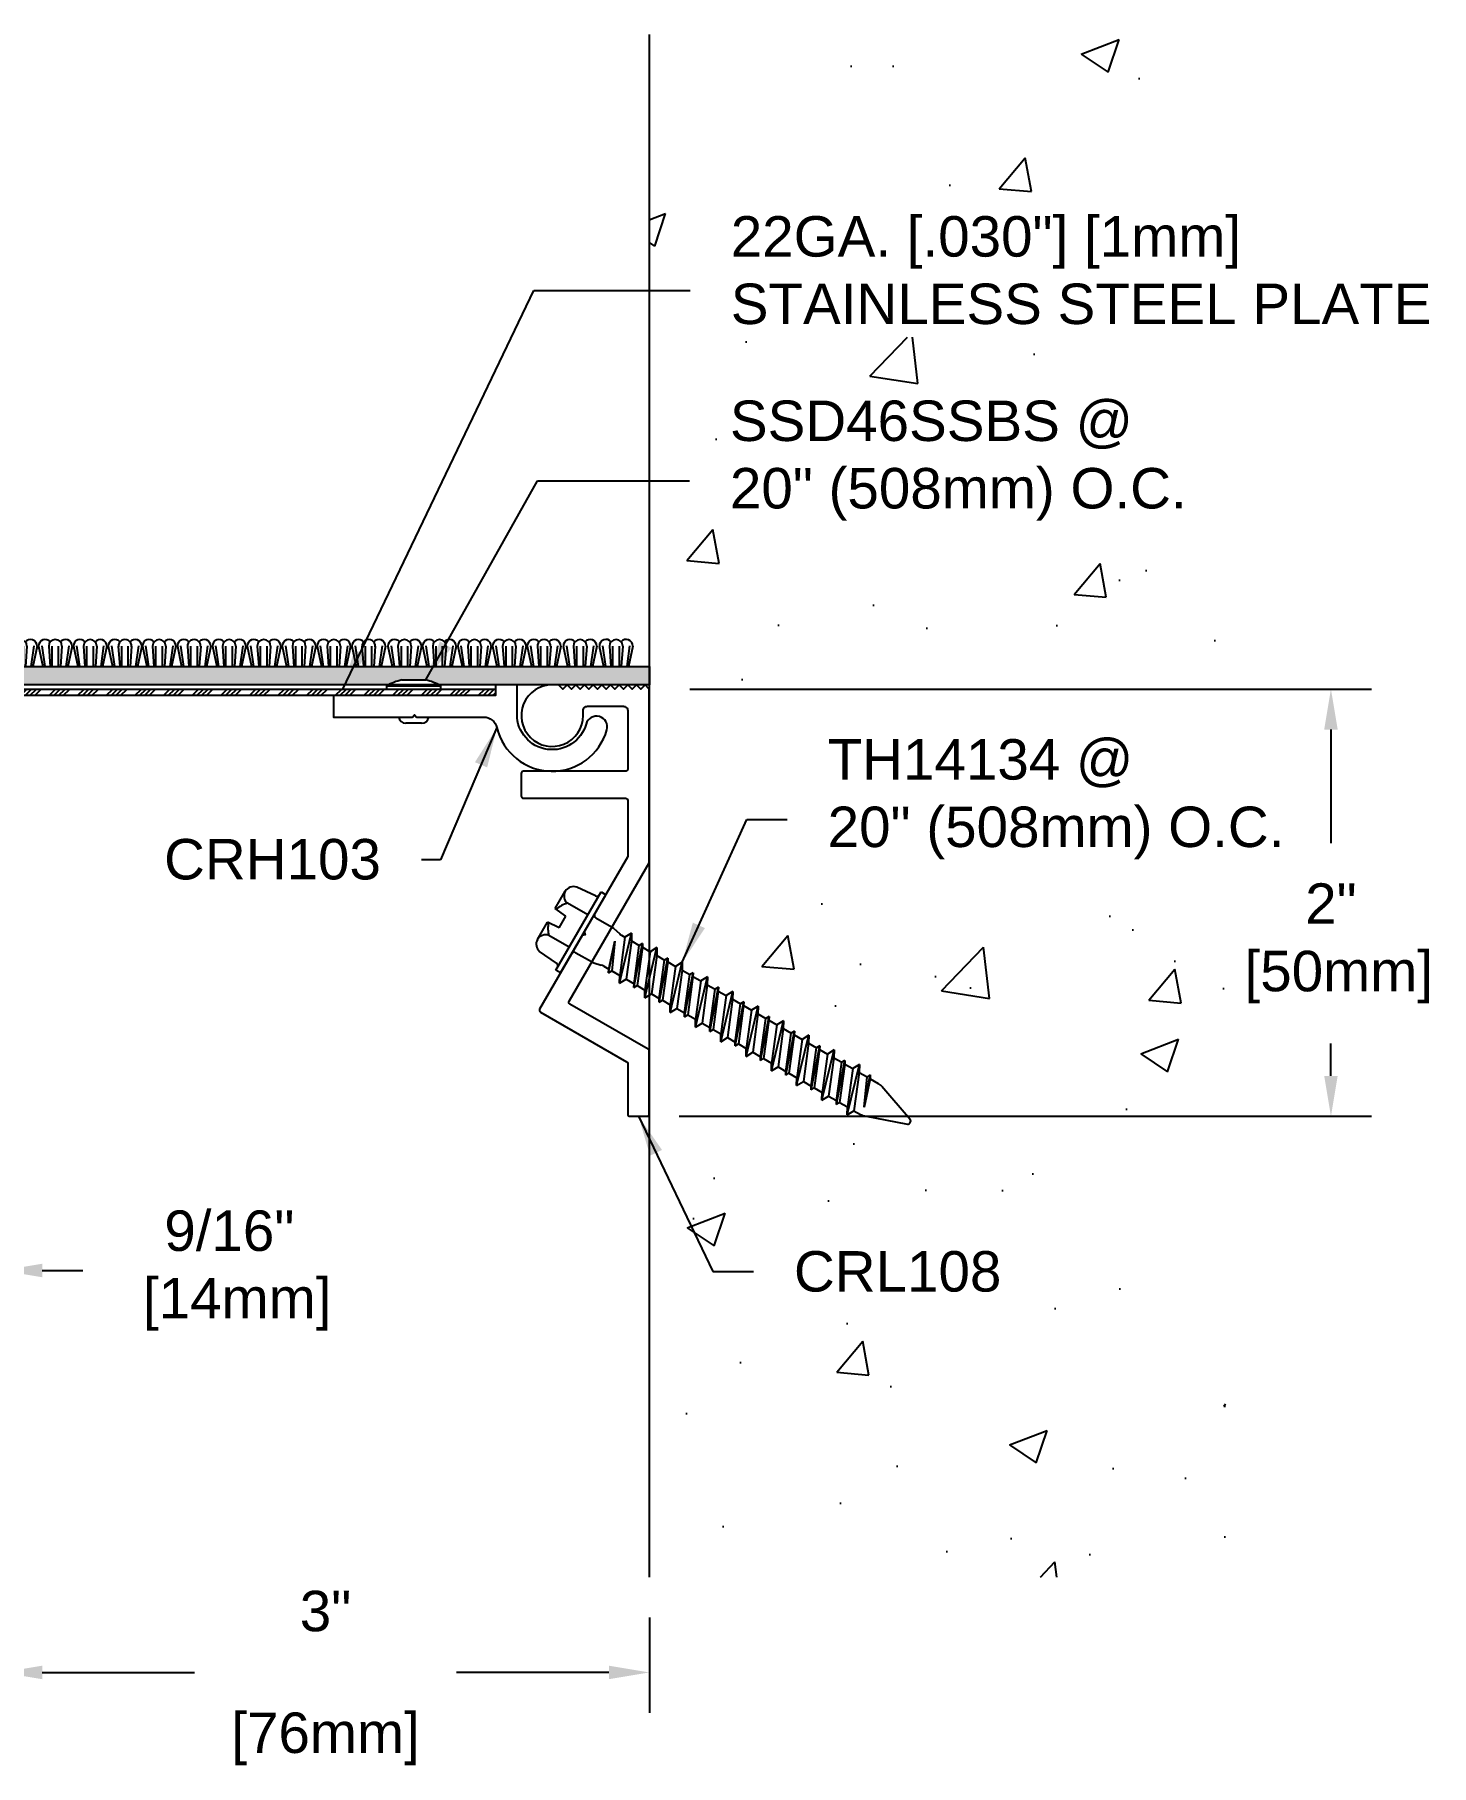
# Model space of a CAD drawing. Header units: inches. Extents: x -4 to 31.4, y -4.3 to 4.6.
# Drawn here: x 4.81 to 11.28, y -4.33 to 3.69 of the extents above; entities that cross this region are included whole.
import ezdxf

# ---------------------------------------------------------------- set-up
doc = ezdxf.new("R2010")
doc.units = ezdxf.units.IN
doc.header["$MEASUREMENT"] = 0
for name, color, linetype in [('Anchors', 4, 'Continuous'), ('Conditions', 1, 'Continuous'), ('Dimensions', 3, 'Continuous'), ('Fillers', 2, 'Continuous'), ('Metals', 7, 'Continuous'), ('Text', 2, 'Continuous')]:
    doc.layers.add(name, color=color, linetype=linetype)
doc.styles.add('Arial', font='arial.ttf')
doc.dimstyles.new('Arial', dxfattribs={"dimtxt": 0.1875, "dimasz": 0.1875, "dimexe": 0.1875, "dimexo": 0.1875, "dimgap": 0.1875, "dimtad": 0, "dimtih": 1, "dimtoh": 1, "dimdec": 4, "dimzin": 0, "dimdsep": 46, "dimlunit": 4, "dimtxsty": 'Arial', "dimcen": 0.09, "dimadec": 0, "dimazin": 0, "dimtfac": 1, "dimtdec": 4, "dimtofl": 0, "dimtmove": 0, "dimatfit": 3, "dimfxl": 0, "dimfrac": 2, "dimtolj": 1, "dimtzin": 0, "dimarcsym": 0})

# ---------------------------------------------------------------- blocks, each defined once
blk = doc.blocks.new('*D13')
at = {"layer": 'Defpoints', "color": 0}
for p in [(4.6527, -3.4567), (7.6527, -3.4567), (7.6527, -3.8981)]:
    blk.add_point(p, dxfattribs=at)
at = {"layer": 'Dimensions', "color": 0, "lineweight": -2}
for p, q in [((4.6527, -3.6442), (4.6527, -4.0856)), ((7.6527, -3.6442), (7.6527, -4.0856)), ((4.8402, -3.8981), (5.5459, -3.8981)), ((7.4652, -3.8981), (6.7594, -3.8981))]:
    blk.add_line(p, q, dxfattribs=at)
at = {"layer": 'Dimensions', "color": 0}
for points in [[(4.8402, -3.8669), (4.8402, -3.9294), (4.6527, -3.8981)], [(7.4652, -3.8669), (7.4652, -3.9294), (7.6527, -3.8981)]]:
    blk.add_solid(points, dxfattribs=at)
at = {"layer": 'Dimensions', "color": 0, "char_height": 0.1875, "attachment_point": 5, "style": 'Arial'}
for s, insert in [('\\A1;3"', (6.1527, -3.6148)), ('\\A1;[76mm]', (6.1527, -4.2058))]:
    blk.add_mtext(s, dxfattribs=dict(at, insert=insert))
blk = doc.blocks.new('CRH103')
blk.add_lwpolyline([(0.9026, 0.0027, 1), (0.8063, 0.0297, -0.871862), (0.4864, 0.0738), (0.4864, 0.2118), (0.3864, 0.2118), (0.3864, 0.1618), (-0.3636, 0.1618), (-0.3636, 0.0618), (0.0015, 0.0618), (0.0114, 0.0716), (0.0212, 0.0618), (0.3321, 0.0618, -0.347744), (0.3934, 0.0133, 0.774527)], format="xyb", close=True)
blk = doc.blocks.new('CRL108')
blk.add_lwpolyline([(0.3356, 0.8921), (0.1354, 0.5454), (0.1391, 0.5318), (0.1254, 0.5281), (-0.0711, 0.1878, 0.414214), (-0.0674, 0.1741), (0.3319, -0.0564, -0.267949), (0.3369, -0.0651), (0.3369, -0.2993, 0.414214), (0.3469, -0.3093), (0.4269, -0.3093, 0.414214), (0.4369, -0.2993), (0.4369, -0.0074, 0.267949), (0.4319, 0.0013), (0.0692, 0.2107, -0.414214), (0.0655, 0.2244), (0.4356, 0.8653, 0.131652), (0.4369, 0.8703), (0.4369, 1.6707), (0.4169, 1.6907), (0.3969, 1.6707), (0.3769, 1.6907), (0.3569, 1.6707), (0.3369, 1.6907), (0.3169, 1.6707), (0.2969, 1.6907), (0.2769, 1.6707), (0.2569, 1.6907), (0.2369, 1.6707), (0.2169, 1.6907), (0.1969, 1.6707), (0.1769, 1.6907), (0.1569, 1.6707), (0.1369, 1.6907), (0.1169, 1.6707), (0.0969, 1.6907), (0.0769, 1.6707), (0.0569, 1.6907), (0.0369, 1.6707), (0.0169, 1.6907), (-0.0131, 1.6907, 2.414214), (0.1299, 1.5477), (0.1299, 1.5707, -0.414214), (0.1499, 1.5907), (0.3169, 1.5907, -0.414214), (0.3369, 1.5707), (0.3369, 1.2997, -0.414214), (0.3269, 1.2897), (-0.1461, 1.2897, 0.414214), (-0.1561, 1.2797), (-0.1561, 1.1747, 0.414214), (-0.1461, 1.1647), (0.3269, 1.1647, -0.414214), (0.3369, 1.1547), (0.3369, 0.8971, -0.131652)], format="xyb", close=True)
blk = doc.blocks.new('*D19')
at = {"layer": 'Defpoints', "color": 0}
for p in [(4.0902, -1.259), (4.6527, -1.321), (4.6527, -2.0355)]:
    blk.add_point(p, dxfattribs=at)
at = {"layer": 'Dimensions', "color": 0, "lineweight": -2}
for p, q in [((4.0902, -1.4465), (4.0902, -2.223)), ((4.6527, -1.5085), (4.6527, -2.223)), ((3.9027, -2.0355), (3.7152, -2.0355)), ((4.8402, -2.0355), (5.0277, -2.0355))]:
    blk.add_line(p, q, dxfattribs=at)
at = {"layer": 'Dimensions', "color": 0}
for points in [[(3.9027, -2.0042), (3.9027, -2.0667), (4.0902, -2.0355)], [(4.8402, -2.0042), (4.8402, -2.0667), (4.6527, -2.0355)]]:
    blk.add_solid(points, dxfattribs=at)
at = {"layer": 'Dimensions', "color": 0, "insert": (5.7072, -2.0355), "char_height": 0.1875, "attachment_point": 5, "style": 'Arial'}
blk.add_mtext('\\A1;9/16"\\P [14mm]', dxfattribs=at)
blk = doc.blocks.new('RIVET')
for p, q in [((5.4363, 0.6737), (5.6863, 0.6737)), ((5.4363, 0.659), (5.4363, 0.6737)), ((5.4363, 0.659), (5.6863, 0.659)), ((5.5052, 0.7012), (5.6174, 0.7012)), ((5.6863, 0.659), (5.6863, 0.6737)), ((5.5979, 0.5005), (5.5248, 0.5005))]:
    blk.add_line(p, q)
for centre, radius, start, end in [((5.5613, 0.4607), 0.247, 103.12213, 120.40025), ((5.5613, 0.4607), 0.247, 59.59975, 76.87787), ((5.5248, 0.5339), 0.0334, 188.35085, 270), ((5.5979, 0.5339), 0.0334, 270, 351.64915)]:
    blk.add_arc(centre, radius, start, end)
blk = doc.blocks.new('CARPET')
blk.add_hatch(color=256).paths.add_polyline_path([(4.6242, 0.679), (5.2998, 0.679), (6.4459, 0.679, -0.064417), (6.5052, 0.7012), (6.6174, 0.7012, -0.064417), (6.6768, 0.679), (7.6527, 0.679), (7.6527, 0.764), (5.2998, 0.764), (4.6188, 0.764, 0.060793), (3.561, 0.4916), (1.7556, -0.2131), (1.7847, -0.293), (3.5919, 0.4124, -0.060476)])
blk.add_line((1.7847, -0.293), (1.7847, -0.293))
for points in [[(4.286, 0.8028), (4.2988, 0.7099)], [(4.3167, 0.8115), (4.3231, 0.715)], [(4.3319, 0.8125), (4.3317, 0.7168)], [(4.3421, 0.8145), (4.3778, 0.7257)], [(4.3566, 0.8192), (4.3864, 0.7272)], [(4.3883, 0.8225), (4.4109, 0.7315)], [(4.4197, 0.733), (4.4037, 0.8252)], [(4.4497, 0.7382), (4.4337, 0.8304)], [(4.4491, 0.8331), (4.4585, 0.7397)], [(4.4801, 0.8406), (4.483, 0.744)], [(4.4952, 0.8411), (4.4916, 0.7455)], [(4.5006, 0.8416), (4.5315, 0.7517)], [(4.5152, 0.8455), (4.5401, 0.753)], [(4.5471, 0.8473), (4.5648, 0.7566)], [(4.5737, 0.7579), (4.5626, 0.8492)], [(4.6038, 0.7621), (4.5928, 0.8528)], [(4.6083, 0.8547), (4.6129, 0.7633)], [(4.6396, 0.8607), (4.6377, 0.764)], [(4.6548, 0.8604), (4.6462, 0.764)], [(4.6608, 0.8576), (4.6808, 0.764)], [(4.6759, 0.8598), (4.6895, 0.764)], [(4.7077, 0.8576), (4.7144, 0.764)], [(4.7233, 0.764), (4.7233, 0.8576)], [(4.7537, 0.764), (4.7537, 0.8576)], [(4.7694, 0.8576), (4.7627, 0.764)], [(4.8012, 0.8598), (4.7875, 0.764)], [(4.8162, 0.8576), (4.7963, 0.764)], [(4.8233, 0.8576), (4.8433, 0.764)], [(4.8383, 0.8598), (4.852, 0.764)], [(4.8702, 0.8576), (4.8768, 0.764)], [(4.8858, 0.764), (4.8858, 0.8576)], [(4.9162, 0.764), (4.9162, 0.8576)], [(4.9318, 0.8576), (4.9252, 0.764)], [(4.9637, 0.8598), (4.95, 0.764)], [(4.9787, 0.8576), (4.9587, 0.764)], [(4.9846, 0.8576), (5.0045, 0.764)], [(4.9996, 0.8598), (5.0133, 0.764)], [(5.0314, 0.8576), (5.0381, 0.764)], [(5.0471, 0.764), (5.0471, 0.8576)], [(5.0775, 0.764), (5.0775, 0.8576)], [(5.0931, 0.8576), (5.0864, 0.764)], [(5.1249, 0.8598), (5.1113, 0.764)], [(5.14, 0.8576), (5.12, 0.764)], [(5.1458, 0.8576), (5.1658, 0.764)], [(5.1609, 0.8598), (5.1745, 0.764)], [(5.1927, 0.8576), (5.1994, 0.764)], [(5.2083, 0.764), (5.2083, 0.8576)], [(5.2387, 0.764), (5.2387, 0.8576)], [(5.2543, 0.8576), (5.2477, 0.764)], [(5.2862, 0.8598), (5.2725, 0.764)], [(5.3012, 0.8576), (5.2813, 0.764)], [(5.3044, 0.8576), (5.3243, 0.764)], [(5.3194, 0.8598), (5.3331, 0.764)], [(5.3512, 0.8576), (5.3579, 0.764)], [(5.3669, 0.764), (5.3669, 0.8576)], [(5.3973, 0.764), (5.3973, 0.8576)], [(5.4129, 0.8576), (5.4062, 0.764)], [(5.4447, 0.8598), (5.4311, 0.764)], [(5.4598, 0.8576), (5.4398, 0.764)], [(5.4662, 0.8576), (5.4861, 0.764)], [(5.4812, 0.8598), (5.4949, 0.764)], [(5.513, 0.8576), (5.5197, 0.764)], [(5.5287, 0.764), (5.5287, 0.8576)], [(5.5591, 0.764), (5.5591, 0.8576)], [(5.5747, 0.8576), (5.568, 0.764)], [(5.6065, 0.8598), (5.5929, 0.764)], [(5.6216, 0.8576), (5.6016, 0.764)], [(5.6286, 0.8576), (5.6485, 0.764)], [(5.6436, 0.8598), (5.6573, 0.764)], [(5.6755, 0.8576), (5.6821, 0.764)], [(5.6911, 0.764), (5.6911, 0.8576)], [(5.7215, 0.764), (5.7215, 0.8576)], [(5.7371, 0.8576), (5.7304, 0.764)], [(5.7689, 0.8598), (5.7553, 0.764)], [(5.784, 0.8576), (5.764, 0.764)], [(5.7896, 0.8576), (5.8096, 0.764)], [(5.8047, 0.8598), (5.8183, 0.764)], [(5.8365, 0.8576), (5.8432, 0.764)], [(5.8521, 0.764), (5.8521, 0.8576)], [(5.8825, 0.764), (5.8825, 0.8576)], [(5.8982, 0.8576), (5.8915, 0.764)], [(5.93, 0.8598), (5.9163, 0.764)], [(5.945, 0.8576), (5.9251, 0.764)], [(5.9521, 0.8576), (5.9721, 0.764)], [(5.9671, 0.8598), (5.9808, 0.764)], [(5.999, 0.8576), (6.0056, 0.764)], [(6.0146, 0.764), (6.0146, 0.8576)], [(6.045, 0.764), (6.045, 0.8576)], [(6.0606, 0.8576), (6.0539, 0.764)], [(6.0924, 0.8598), (6.0788, 0.764)], [(6.1075, 0.8576), (6.0875, 0.764)], [(6.1133, 0.8576), (6.1333, 0.764)], [(6.1284, 0.8598), (6.142, 0.764)], [(6.1602, 0.8576), (6.1669, 0.764)], [(6.1758, 0.764), (6.1758, 0.8576)], [(6.2062, 0.764), (6.2062, 0.8576)], [(6.2219, 0.8576), (6.2152, 0.764)], [(6.2537, 0.8598), (6.24, 0.764)], [(6.2687, 0.8576), (6.2488, 0.764)], [(6.2746, 0.8576), (6.2946, 0.764)], [(6.2897, 0.8598), (6.3033, 0.764)], [(6.3215, 0.8576), (6.3282, 0.764)], [(6.3371, 0.764), (6.3371, 0.8576)], [(6.3675, 0.764), (6.3675, 0.8576)], [(6.3831, 0.8576), (6.3765, 0.764)], [(6.415, 0.8598), (6.4013, 0.764)], [(6.43, 0.8576), (6.41, 0.764)], [(6.4414, 0.8576), (6.4614, 0.764)], [(6.4564, 0.8598), (6.4701, 0.764)], [(6.4883, 0.8576), (6.4949, 0.764)], [(6.5039, 0.764), (6.5039, 0.8576)], [(6.5343, 0.764), (6.5343, 0.8576)], [(6.5499, 0.8576), (6.5433, 0.764)], [(6.5818, 0.8598), (6.5681, 0.764)], [(6.5968, 0.8576), (6.5768, 0.764)], [(6.6024, 0.8576), (6.6224, 0.764)], [(6.6175, 0.8598), (6.6311, 0.764)], [(6.6493, 0.8576), (6.656, 0.764)], [(6.6649, 0.764), (6.6649, 0.8576)], [(6.6953, 0.764), (6.6953, 0.8576)], [(6.711, 0.8576), (6.7043, 0.764)], [(6.7428, 0.8598), (6.7292, 0.764)], [(6.7578, 0.8576), (6.7379, 0.764)], [(6.7649, 0.8576), (6.7849, 0.764)], [(6.78, 0.8598), (6.7936, 0.764)], [(6.8118, 0.8576), (6.8185, 0.764)], [(6.8274, 0.764), (6.8274, 0.8576)], [(6.8578, 0.764), (6.8578, 0.8576)], [(6.8734, 0.8576), (6.8668, 0.764)], [(6.9053, 0.8598), (6.8916, 0.764)], [(6.9203, 0.8576), (6.9003, 0.764)], [(6.9262, 0.8576), (6.9461, 0.764)], [(6.9412, 0.8598), (6.9549, 0.764)], [(6.973, 0.8576), (6.9797, 0.764)], [(6.9887, 0.764), (6.9887, 0.8576)], [(7.0191, 0.764), (7.0191, 0.8576)], [(7.0347, 0.8576), (7.028, 0.764)], [(7.0665, 0.8598), (7.0529, 0.764)], [(7.0816, 0.8576), (7.0616, 0.764)], [(7.0874, 0.8576), (7.1074, 0.764)], [(7.1025, 0.8598), (7.1161, 0.764)], [(7.1343, 0.8576), (7.141, 0.764)], [(7.1499, 0.764), (7.1499, 0.8576)], [(7.1803, 0.764), (7.1803, 0.8576)], [(7.196, 0.8576), (7.1893, 0.764)], [(7.2278, 0.8598), (7.2141, 0.764)], [(7.2428, 0.8576), (7.2229, 0.764)], [(7.2542, 0.8576), (7.2742, 0.764)], [(7.2693, 0.8598), (7.2829, 0.764)], [(7.3011, 0.8576), (7.3078, 0.764)], [(7.3167, 0.764), (7.3167, 0.8576)], [(7.3471, 0.764), (7.3471, 0.8576)], [(7.3627, 0.8576), (7.3561, 0.764)], [(7.3946, 0.8598), (7.3809, 0.764)], [(7.4096, 0.8576), (7.3897, 0.764)], [(7.421, 0.8577), (7.441, 0.7641)], [(7.4361, 0.8598), (7.4497, 0.7641)], [(7.4679, 0.8577), (7.4746, 0.7641)], [(7.4835, 0.7641), (7.4835, 0.8577)], [(7.5139, 0.7641), (7.5139, 0.8577)], [(7.5295, 0.8577), (7.5229, 0.7641)], [(7.5614, 0.8598), (7.5477, 0.7641)], [(7.5764, 0.8577), (7.5564, 0.7641)], [(3.9642, 0.7227), (3.9831, 0.6334)], [(3.9937, 0.7357), (4.0071, 0.6401)], [(4.0088, 0.7378), (4.0155, 0.6424)], [(4.0189, 0.7405), (4.0608, 0.6546)], [(4.0329, 0.7463), (4.0693, 0.6567)], [(4.0644, 0.7519), (4.0934, 0.6627)], [(4.1021, 0.6648), (4.0795, 0.7556)], [(4.1316, 0.6722), (4.109, 0.763)], [(4.1242, 0.7668), (4.1403, 0.6744)], [(4.1545, 0.7765), (4.1644, 0.6804)], [(4.1697, 0.7781), (4.1729, 0.6825)], [(4.1798, 0.7804), (4.2187, 0.693)], [(4.1941, 0.7856), (4.2272, 0.6948)], [(4.2257, 0.7901), (4.2516, 0.6999)], [(4.2603, 0.7018), (4.241, 0.7933)], [(4.2901, 0.7081), (4.2707, 0.7996)], [(3.7017, 0.6419), (3.7495, 0.5607)], [(3.7161, 0.6472), (3.7578, 0.5635)], [(3.7466, 0.6554), (3.7814, 0.5714)], [(3.7899, 0.5742), (3.7606, 0.6624)], [(3.8188, 0.5837), (3.7895, 0.672)], [(3.8048, 0.6748), (3.8273, 0.5865)], [(3.8338, 0.689), (3.851, 0.5938)], [(3.8488, 0.6917), (3.8593, 0.5966)], [(3.8594, 0.6949), (3.9045, 0.6105)], [(3.8733, 0.7011), (3.9129, 0.6129)], [(3.9052, 0.7058), (3.9367, 0.62)], [(3.9453, 0.6226), (3.9195, 0.7122)], [(3.9745, 0.631), (3.9487, 0.7206)], [(3.4944, 0.5637), (3.5216, 0.4762)], [(3.5232, 0.577), (3.5447, 0.4852)], [(3.5375, 0.5822), (3.5529, 0.4884)], [(3.5463, 0.5854), (3.5967, 0.5054)], [(3.5606, 0.5906), (3.6049, 0.5084)], [(3.5905, 0.6005), (3.6281, 0.5173)], [(3.6365, 0.5204), (3.6048, 0.6066)], [(3.665, 0.5309), (3.6333, 0.617)], [(3.6481, 0.6217), (3.6735, 0.5339)], [(3.6774, 0.6331), (3.6969, 0.5422)], [(3.6917, 0.6383), (3.7051, 0.5452)], [(3.2859, 0.4823), (3.3252, 0.3996)], [(3.3336, 0.4028), (3.2996, 0.49)], [(3.3619, 0.4139), (3.3279, 0.501)], [(3.3431, 0.5046), (3.3702, 0.4171)], [(3.3713, 0.5203), (3.3934, 0.4262)], [(3.3861, 0.5238), (3.4015, 0.4293)], [(3.3927, 0.5263), (3.4453, 0.4464)], [(3.4059, 0.5338), (3.4534, 0.4496)], [(3.4373, 0.5414), (3.4766, 0.4586)], [(3.4849, 0.4619), (3.4509, 0.5491)], [(3.5132, 0.4729), (3.4792, 0.5601)], [(3.0686, 0.4021), (3.0907, 0.308)], [(3.0834, 0.4056), (3.0988, 0.3112)], [(3.09, 0.4082), (3.1426, 0.3283)], [(3.1032, 0.4157), (3.1507, 0.3314)], [(3.1346, 0.4232), (3.1739, 0.3405)], [(3.1822, 0.3437), (3.1482, 0.4309)], [(3.2106, 0.3548), (3.1765, 0.442)], [(3.1917, 0.4456), (3.2189, 0.3581)], [(3.22, 0.4612), (3.242, 0.3671)], [(3.2347, 0.4647), (3.2502, 0.3703)], [(3.2413, 0.4673), (3.294, 0.3873)], [(3.2546, 0.4747), (3.3021, 0.3905)], [(2.9079, 0.2366), (2.8738, 0.3238)], [(2.8891, 0.3274), (2.9162, 0.2399)], [(2.9173, 0.3431), (2.9394, 0.2489)], [(2.9321, 0.3465), (2.9475, 0.2521)], [(2.9386, 0.3491), (2.9913, 0.2692)], [(2.9519, 0.3566), (2.9994, 0.2724)], [(2.9833, 0.3642), (3.0226, 0.2814)], [(3.0309, 0.2847), (2.9969, 0.3718)], [(3.0592, 0.2957), (3.0252, 0.3829)], [(3.0404, 0.3865), (3.0676, 0.299)], [(2.6806, 0.246), (2.7199, 0.1633)], [(2.7282, 0.1665), (2.6942, 0.2537)], [(2.7565, 0.1776), (2.7225, 0.2647)], [(2.7377, 0.2683), (2.7649, 0.1808)], [(2.7659, 0.284), (2.788, 0.1899)], [(2.7807, 0.2875), (2.7962, 0.193)], [(2.7873, 0.29), (2.8399, 0.2101)], [(2.8005, 0.2975), (2.8481, 0.2133)], [(2.8319, 0.3051), (2.8712, 0.2223)], [(2.8796, 0.2256), (2.8455, 0.3128)], [(2.4632, 0.1658), (2.4853, 0.0717)], [(2.478, 0.1693), (2.4935, 0.0749)], [(2.4846, 0.1719), (2.5372, 0.092)], [(2.4979, 0.1794), (2.5454, 0.0951)], [(2.5292, 0.1869), (2.5685, 0.1042)], [(2.5769, 0.1074), (2.5428, 0.1946)], [(2.6052, 0.1185), (2.5712, 0.2057)], [(2.5864, 0.2093), (2.6135, 0.1217)], [(2.6146, 0.2249), (2.6367, 0.1308)], [(2.6294, 0.2284), (2.6448, 0.134)], [(2.636, 0.231), (2.6886, 0.151)], [(2.6492, 0.2384), (2.6967, 0.1542)], [(2.3025, 0.0003), (2.2685, 0.0875)], [(2.2837, 0.0911), (2.3109, 0.0036)], [(2.3119, 0.1068), (2.334, 0.0126)], [(2.3267, 0.1102), (2.3421, 0.0158)], [(2.3333, 0.1128), (2.3859, 0.0329)], [(2.3465, 0.1203), (2.394, 0.0361)], [(2.3779, 0.1279), (2.4172, 0.0451)], [(2.4255, 0.0484), (2.3915, 0.1355)], [(2.4539, 0.0594), (2.4198, 0.1466)], [(2.435, 0.1502), (2.4622, 0.0627)], [(2.0438, 0.0021), (2.0914, -0.0821)], [(2.0752, 0.0097), (2.1145, -0.073)], [(2.1229, -0.0698), (2.0888, 0.0174)], [(2.1512, -0.0587), (2.1171, 0.0284)], [(2.1323, 0.032), (2.1595, -0.0555)], [(2.1606, 0.0477), (2.1827, -0.0464)], [(2.1754, 0.0512), (2.1908, -0.0433)], [(2.1819, 0.0537), (2.2346, -0.0262)], [(2.1952, 0.0612), (2.2427, -0.023)], [(2.2266, 0.0688), (2.2659, -0.014)], [(2.2742, -0.0107), (2.2402, 0.0765)], [(1.8579, -0.0705), (1.88, -0.1646)], [(1.8727, -0.067), (1.8881, -0.1614)], [(1.8793, -0.0644), (1.9319, -0.1443)], [(1.8925, -0.0569), (1.94, -0.1412)], [(1.9239, -0.0494), (1.9632, -0.1321)], [(1.9715, -0.1289), (1.9375, -0.0417)], [(1.9998, -0.1178), (1.9658, -0.0306)], [(1.981, -0.0271), (2.0082, -0.1146)], [(2.0092, -0.0114), (2.0313, -0.1055)], [(2.024, -0.0079), (2.0395, -0.1023)], [(2.0306, -0.0053), (2.0832, -0.0853)], [(1.7279, -0.1235), (1.7805, -0.2034)], [(1.7412, -0.116), (1.7887, -0.2002)], [(1.7725, -0.1084), (1.8118, -0.1912)], [(1.8202, -0.1879), (1.7861, -0.1008)], [(1.8485, -0.1769), (1.8145, -0.0897)], [(1.8297, -0.0861), (1.8568, -0.1736)]]:
    blk.add_lwpolyline(points)
for centre, radius, start, end in [((4.6238, 0.8566), 0.0312, 6.94885, 145.73785), ((4.6921, 0.8576), 0.0312, 41.211, 180), ((4.7385, 0.8576), 0.0308, 0, 180), ((4.785, 0.8576), 0.0312, 0, 138.789), ((4.8546, 0.8576), 0.0312, 41.211, 180), ((4.901, 0.8576), 0.0308, 0, 180), ((4.9475, 0.8576), 0.0312, 0, 138.789), ((5.0158, 0.8576), 0.0312, 41.211, 180), ((5.0623, 0.8576), 0.0308, 0, 180), ((5.1087, 0.8576), 0.0312, 0, 138.789), ((5.1771, 0.8576), 0.0312, 41.211, 180), ((5.2235, 0.8576), 0.0307, 355.92228, 184.07772), ((5.27, 0.8576), 0.0312, 0, 138.789), ((5.3356, 0.8576), 0.0312, 41.211, 180), ((5.3821, 0.8576), 0.0308, 0, 180), ((5.4285, 0.8576), 0.0312, 0, 138.789), ((5.4974, 0.8576), 0.0312, 41.211, 180), ((5.5439, 0.8576), 0.0307, 355.92228, 184.07772), ((5.5903, 0.8576), 0.0312, 0, 138.789), ((5.6598, 0.8576), 0.0312, 41.211, 180), ((5.7063, 0.8576), 0.0308, 0, 180), ((5.7527, 0.8576), 0.0312, 0, 138.789), ((5.8209, 0.8576), 0.0312, 41.211, 180), ((5.8673, 0.8576), 0.0308, 0, 180), ((5.9138, 0.8576), 0.0312, 0, 138.789), ((5.9833, 0.8576), 0.0312, 41.211, 180), ((6.0298, 0.8576), 0.0308, 0, 180), ((6.0762, 0.8576), 0.0312, 0, 138.789), ((6.1446, 0.8576), 0.0312, 41.211, 180), ((6.191, 0.8576), 0.0308, 0, 180), ((6.2375, 0.8576), 0.0312, 0, 138.789), ((6.3059, 0.8576), 0.0312, 41.211, 180), ((6.3523, 0.8576), 0.0307, 355.92228, 184.07772), ((6.3988, 0.8576), 0.0312, 0, 138.789), ((6.4726, 0.8576), 0.0312, 41.211, 180), ((6.5191, 0.8576), 0.0308, 0, 180), ((6.5655, 0.8576), 0.0312, 0, 138.789), ((6.6337, 0.8576), 0.0312, 41.211, 180), ((6.6801, 0.8576), 0.0308, 0, 180), ((6.7266, 0.8576), 0.0312, 0, 138.789), ((6.7962, 0.8576), 0.0312, 41.211, 180), ((6.8426, 0.8576), 0.0308, 0, 180), ((6.8891, 0.8576), 0.0312, 0, 138.789), ((6.9574, 0.8576), 0.0312, 41.211, 180), ((7.0039, 0.8576), 0.0308, 0, 180), ((7.0503, 0.8576), 0.0312, 0, 138.789), ((7.1187, 0.8576), 0.0312, 41.211, 180), ((7.1651, 0.8576), 0.0307, 355.92228, 184.07772), ((7.2116, 0.8576), 0.0312, 0, 138.789), ((7.2855, 0.8576), 0.0312, 41.211, 180), ((7.3319, 0.8576), 0.0308, 0, 180), ((7.3784, 0.8576), 0.0312, 0, 138.789), ((7.4523, 0.8577), 0.0312, 41.211, 180), ((7.4987, 0.8577), 0.0308, 0, 180), ((7.5452, 0.8577), 0.0312, 0, 138.789), ((4.2104, 0.7869), 0.0312, 53.12875, 191.91775), ((4.2559, 0.7965), 0.0308, 11.91775, 191.91775), ((4.3013, 0.8061), 0.0312, 11.91775, 150.70675), ((4.3729, 0.8198), 0.0312, 51.06461, 189.85361), ((4.4187, 0.8278), 0.0307, 5.77589, 193.93133), ((4.4645, 0.8357), 0.0312, 9.85361, 148.64261), ((4.5316, 0.8454), 0.0312, 48.15985, 186.94885), ((4.5777, 0.851), 0.0308, 6.94885, 186.94885), ((3.9341, 0.7164), 0.0307, 11.97191, 97.60852), ((3.9787, 0.7292), 0.0312, 16.04963, 154.83863), ((4.0492, 0.7481), 0.0312, 55.19345, 193.98245), ((4.0943, 0.7593), 0.0308, 13.98245, 193.98245), ((4.1393, 0.7705), 0.0312, 13.98245, 152.77145), ((3.775, 0.6672), 0.0307, 197.50557, 202.45982), ((3.775, 0.6672), 0.0307, 14.30438, 22.49443), ((3.8191, 0.6818), 0.0312, 18.3821, 24.86385), ((3.8895, 0.7035), 0.0312, 188.29561, 196.04963), ((3.9341, 0.7164), 0.0307, 181.39116, 200.12734), ((3.4651, 0.5546), 0.0307, 17.2453, 22.10825), ((3.3137, 0.4955), 0.0307, 190.86355, 205.40073), ((3.3137, 0.4955), 0.0307, 17.2453, 29.13645), ((3.357, 0.5124), 0.0312, 21.32301, 27.00235), ((3.4218, 0.5377), 0.0312, 195.95647, 201.32301), ((3.4651, 0.5546), 0.0307, 197.89175, 205.40073), ((3.0543, 0.3943), 0.0312, 21.32301, 41.22174), ((3.1191, 0.4195), 0.0312, 181.90566, 201.32301), ((3.1624, 0.4364), 0.0307, 183.69294, 205.40073), ((3.1624, 0.4364), 0.0307, 17.2453, 36.30706), ((3.2056, 0.4533), 0.0312, 21.32301, 34.00132), ((3.2704, 0.4786), 0.0312, 189.01521, 201.32301), ((2.8597, 0.3183), 0.0307, 168.34641, 205.40073), ((2.8597, 0.3183), 0.0307, 17.2453, 51.65359), ((2.903, 0.3352), 0.0312, 21.32301, 48.81692), ((2.9678, 0.3605), 0.0312, 174.49329, 201.32301), ((3.011, 0.3774), 0.0307, 176.24769, 205.40073), ((3.011, 0.3774), 0.0307, 17.2453, 43.75231), ((2.6003, 0.217), 0.0312, 21.32301, 66.22654), ((2.6651, 0.2423), 0.0312, 157.88005, 201.32301), ((2.7083, 0.2592), 0.0307, 159.70066, 205.40073), ((2.7083, 0.2592), 0.0307, 17.2453, 60.29934), ((2.7516, 0.2761), 0.0312, 21.32301, 57.01662), ((2.8164, 0.3014), 0.0312, 166.58832, 201.32301), ((2.4057, 0.1411), 0.0307, 137.02878, 205.40073), ((2.4057, 0.1411), 0.0307, 17.2453, 82.97122), ((2.4489, 0.158), 0.0312, 142.63588, 160.11201), ((2.4489, 0.158), 0.0312, 21.32301, 77.36412), ((2.5137, 0.1832), 0.0312, 147.74724, 201.32301), ((2.5137, 0.1832), 0.0312, 62.53401, 72.25276), ((2.557, 0.2001), 0.0307, 149.75557, 205.40073), ((2.557, 0.2001), 0.0307, 17.2453, 70.24443), ((2.6003, 0.217), 0.0312, 153.77346, 160.11201), ((2.2111, 0.0651), 0.0312, 62.53401, 201.32301), ((2.2543, 0.082), 0.0307, 17.2453, 205.40073), ((2.2976, 0.0989), 0.0312, 125.81451, 160.11201), ((2.2976, 0.0989), 0.0312, 21.32301, 94.18549), ((2.3624, 0.1242), 0.0312, 134.39035, 201.32301), ((2.3624, 0.1242), 0.0312, 62.53401, 85.60965), ((1.9949, -0.0193), 0.0312, 21.32301, 160.11201), ((2.0597, 0.006), 0.0312, 62.53401, 201.32301), ((2.103, 0.0229), 0.0307, 17.2453, 205.40073), ((2.1463, 0.0398), 0.0312, 21.32301, 160.11201), ((1.8003, -0.0952), 0.0307, 17.2453, 205.40073), ((1.8436, -0.0784), 0.0312, 21.32301, 160.11201), ((1.9084, -0.0531), 0.0312, 62.53401, 201.32301), ((1.9516, -0.0362), 0.0307, 17.2453, 205.40073), ((1.757, -0.1121), 0.0312, 62.53401, 201.32301)]:
    blk.add_arc(centre, radius, start, end)
at = {"layer": 'Metals'}
for p, q in [((4.6188, 0.764), (5.2998, 0.764)), ((5.2998, 0.764), (7.6527, 0.764)), ((7.6527, 0.764), (7.6527, 0.679)), ((5.2998, 0.679), (4.6242, 0.679)), ((7.6527, 0.679), (5.2998, 0.679)), ((1.7556, -0.2131), (3.561, 0.4916)), ((3.5919, 0.4124), (1.7847, -0.293)), ((1.7847, -0.293), (1.7556, -0.2131))]:
    blk.add_line(p, q, dxfattribs=at)
for radius, start, end in [(4.5084, 97.4858, 111.40139), (4.4235, 97.55971, 111.40289)]:
    blk.add_arc((5.2061, -3.706), radius, start, end, dxfattribs=at)
blk = doc.blocks.new('*D21')
at = {"layer": 'Defpoints', "color": 0}
for p in [(7.6527, 0.659), (7.6027, -1.321), (10.8101, -1.321)]:
    blk.add_point(p, dxfattribs=at)
at = {"layer": 'Dimensions', "color": 0, "lineweight": -2}
for p, q in [((7.8402, 0.659), (10.9976, 0.659)), ((10.8101, 0.4715), (10.8101, -0.0554)), ((10.8101, -1.1335), (10.8101, -0.984)), ((7.7902, -1.321), (10.9976, -1.321))]:
    blk.add_line(p, q, dxfattribs=at)
at = {"layer": 'Dimensions', "color": 0}
for points in [[(10.7789, 0.4715), (10.8414, 0.4715), (10.8101, 0.659)], [(10.7789, -1.1335), (10.8414, -1.1335), (10.8101, -1.321)]]:
    blk.add_solid(points, dxfattribs=at)
at = {"layer": 'Dimensions', "color": 0, "insert": (10.8101, -0.5197), "char_height": 0.1875, "attachment_point": 5, "style": 'Arial'}
blk.add_mtext('\\A1;2"\\P [50mm]', dxfattribs=at)
blk = doc.blocks.new('TH14134')
for p, q in [((-0.129, 0.17), (-0.0362, 0.17)), ((-0.031, 0.11), (-0.0362, 0.17)), ((0.031, 0.11), (0.0362, 0.17)), ((0.0362, 0.17), (0.129, 0.17)), ((-0.1803, 0.0387), (-0.172, 0.1335)), ((-0.086, 0.025), (-0.086, 0.1335)), ((-0.031, 0.11), (0.031, 0.11)), ((0.086, 0.025), (0.086, 0.1335)), ((0.1803, 0.0387), (0.172, 0.1335)), ((-0.209, 0), (-0.209, 0.025)), ((-0.209, 0.025), (0.209, 0.025)), ((-0.209, 0), (0.209, 0)), ((0.209, 0.025), (0.209, 0)), ((-0.093, -0.0147), (-0.093, -0.0974)), ((0.093, -0.0147), (0.093, -0.0974)), ((-0.0983, -0.1927), (0.0428, -0.1441)), ((-0.0917, -0.1102), (-0.0843, -0.1448)), ((-0.083, -0.1845), (0.0428, -0.1441)), ((0.0428, -0.1441), (-0.083, -0.2009)), ((-0.083, -0.1576), (-0.083, -0.1845)), ((0.083, -0.1576), (0.083, -0.1755)), ((0.0917, -0.1102), (0.0843, -0.1448)), ((-0.115, -0.2604), (0.115, -0.1927)), ((-0.0983, -0.1927), (-0.083, -0.1845)), ((-0.0983, -0.1927), (-0.083, -0.2009)), ((0.083, -0.1755), (-0.083, -0.2432)), ((-0.083, -0.2009), (-0.083, -0.2432)), ((0.083, -0.2099), (-0.083, -0.2776)), ((0.115, -0.1927), (0.083, -0.1755)), ((0.115, -0.1927), (0.083, -0.2099)), ((0.083, -0.2099), (0.083, -0.2522)), ((-0.115, -0.2604), (-0.083, -0.2432)), ((-0.115, -0.2604), (-0.083, -0.2776)), ((-0.0983, -0.3281), (0.0983, -0.2604)), ((-0.0983, -0.3281), (-0.083, -0.3199)), ((-0.083, -0.3199), (0.083, -0.2522)), ((0.083, -0.2686), (-0.083, -0.3363)), ((-0.083, -0.2776), (-0.083, -0.3199)), ((0.083, -0.3109), (-0.083, -0.3786)), ((0.0983, -0.2604), (0.083, -0.2522)), ((0.0983, -0.2604), (0.083, -0.2686)), ((0.083, -0.2686), (0.083, -0.3109)), ((0.115, -0.3281), (0.083, -0.3109)), ((-0.115, -0.3958), (0.115, -0.3281)), ((-0.115, -0.3958), (-0.083, -0.3786)), ((-0.115, -0.3958), (-0.083, -0.4131)), ((-0.0983, -0.3281), (-0.083, -0.3363)), ((-0.0983, -0.4635), (0.0983, -0.3958)), ((-0.083, -0.3363), (-0.083, -0.3786)), ((0.083, -0.3454), (-0.083, -0.4131)), ((-0.083, -0.4553), (0.083, -0.3876)), ((0.115, -0.3281), (0.083, -0.3454)), ((0.083, -0.3454), (0.083, -0.3876)), ((0.0983, -0.3958), (0.083, -0.3876)), ((0.0983, -0.3958), (0.083, -0.4041)), ((-0.115, -0.5312), (0.115, -0.4635)), ((-0.0983, -0.4635), (-0.083, -0.4553)), ((-0.0983, -0.4635), (-0.083, -0.4718)), ((0.083, -0.4041), (-0.083, -0.4718)), ((-0.083, -0.4131), (-0.083, -0.4553)), ((0.083, -0.4463), (-0.083, -0.514)), ((-0.083, -0.4718), (-0.083, -0.514)), ((0.083, -0.4808), (-0.083, -0.5485)), ((0.083, -0.4041), (0.083, -0.4463)), ((0.115, -0.4635), (0.083, -0.4463)), ((0.115, -0.4635), (0.083, -0.4808)), ((0.083, -0.4808), (0.083, -0.523)), ((-0.115, -0.5312), (-0.083, -0.514)), ((-0.115, -0.5312), (-0.083, -0.5485)), ((-0.0983, -0.599), (0.0983, -0.5312)), ((-0.083, -0.5907), (0.083, -0.523)), ((0.083, -0.5395), (-0.083, -0.6072)), ((-0.083, -0.5485), (-0.083, -0.5907)), ((0.0983, -0.5312), (0.083, -0.523)), ((0.0983, -0.5312), (0.083, -0.5395)), ((0.083, -0.5395), (0.083, -0.5817)), ((-0.115, -0.6667), (0.115, -0.599)), ((-0.0983, -0.599), (-0.083, -0.5907)), ((-0.0983, -0.599), (-0.083, -0.6072)), ((0.083, -0.5817), (-0.083, -0.6494)), ((-0.083, -0.6072), (-0.083, -0.6494)), ((0.083, -0.6162), (-0.083, -0.6839)), ((0.115, -0.599), (0.083, -0.5817)), ((0.115, -0.599), (0.083, -0.6162)), ((0.083, -0.6162), (0.083, -0.6584)), ((-0.115, -0.6667), (-0.083, -0.6494)), ((-0.115, -0.6667), (-0.083, -0.6839)), ((-0.0983, -0.7344), (0.0983, -0.6667)), ((-0.083, -0.7262), (0.083, -0.6584)), ((0.083, -0.6749), (-0.083, -0.7426)), ((-0.083, -0.6839), (-0.083, -0.7262)), ((0.083, -0.7171), (-0.083, -0.7849)), ((0.0983, -0.6667), (0.083, -0.6584)), ((0.0983, -0.6667), (0.083, -0.6749)), ((0.083, -0.6749), (0.083, -0.7171)), ((0.115, -0.7344), (0.083, -0.7171)), ((-0.115, -0.8021), (0.115, -0.7344)), ((-0.115, -0.8021), (-0.083, -0.7849)), ((-0.0983, -0.7344), (-0.083, -0.7262)), ((-0.0983, -0.7344), (-0.083, -0.7426)), ((-0.083, -0.7426), (-0.083, -0.7849)), ((0.083, -0.7516), (-0.083, -0.8193)), ((-0.083, -0.8616), (0.083, -0.7939)), ((0.115, -0.7344), (0.083, -0.7516)), ((0.083, -0.7516), (0.083, -0.7939)), ((0.0983, -0.8021), (0.083, -0.7939)), ((-0.115, -0.8021), (-0.083, -0.8193)), ((-0.115, -0.9375), (0.115, -0.8698)), ((-0.0983, -0.8698), (0.0983, -0.8021)), ((-0.0983, -0.8698), (-0.083, -0.8616)), ((-0.0983, -0.8698), (-0.083, -0.878)), ((0.083, -0.8103), (-0.083, -0.878)), ((-0.083, -0.8193), (-0.083, -0.8616)), ((0.083, -0.8526), (-0.083, -0.9203)), ((-0.083, -0.878), (-0.083, -0.9203)), ((0.0983, -0.8021), (0.083, -0.8103)), ((0.083, -0.8103), (0.083, -0.8526)), ((0.115, -0.8698), (0.083, -0.8526)), ((0.115, -0.8698), (0.083, -0.887)), ((-0.115, -0.9375), (-0.083, -0.9203)), ((-0.115, -0.9375), (-0.083, -0.9547)), ((-0.0983, -1.0052), (0.0983, -0.9375)), ((0.083, -0.887), (-0.083, -0.9547)), ((-0.083, -0.997), (0.083, -0.9293)), ((0.083, -0.9457), (-0.083, -1.0134)), ((-0.083, -0.9547), (-0.083, -0.997)), ((0.083, -0.887), (0.083, -0.9293)), ((0.0983, -0.9375), (0.083, -0.9293)), ((0.0983, -0.9375), (0.083, -0.9457)), ((0.083, -0.9457), (0.083, -0.988)), ((-0.115, -1.0729), (0.115, -1.0052)), ((-0.0983, -1.0052), (-0.083, -0.997)), ((-0.0983, -1.0052), (-0.083, -1.0134)), ((0.083, -0.988), (-0.083, -1.0557)), ((-0.083, -1.0134), (-0.083, -1.0557)), ((0.083, -1.0224), (-0.083, -1.0901)), ((0.115, -1.0052), (0.083, -0.988)), ((0.115, -1.0052), (0.083, -1.0224)), ((0.083, -1.0224), (0.083, -1.0647)), ((-0.115, -1.0729), (-0.083, -1.0557)), ((-0.115, -1.0729), (-0.083, -1.0901)), ((-0.0983, -1.1406), (0.0983, -1.0729)), ((-0.083, -1.1324), (0.083, -1.0647)), ((0.083, -1.0811), (-0.083, -1.1488)), ((-0.083, -1.0901), (-0.083, -1.1324)), ((0.0983, -1.0729), (0.083, -1.0647)), ((0.0983, -1.0729), (0.083, -1.0811)), ((0.083, -1.0811), (0.083, -1.1234)), ((-0.115, -1.2083), (0.115, -1.1406)), ((-0.115, -1.2083), (-0.083, -1.1911)), ((-0.0983, -1.1406), (-0.083, -1.1324)), ((-0.0983, -1.1406), (-0.083, -1.1488)), ((0.083, -1.1234), (-0.083, -1.1911)), ((-0.083, -1.1488), (-0.083, -1.1911)), ((0.083, -1.1579), (-0.083, -1.2256)), ((-0.083, -1.2678), (0.083, -1.2001)), ((0.115, -1.1406), (0.083, -1.1234)), ((0.115, -1.1406), (0.083, -1.1579)), ((0.083, -1.1579), (0.083, -1.2001)), ((0.0983, -1.2083), (0.083, -1.2001)), ((-0.115, -1.2083), (-0.083, -1.2256)), ((-0.115, -1.3437), (0.115, -1.276)), ((-0.0983, -1.276), (0.0983, -1.2083)), ((-0.0983, -1.276), (-0.083, -1.2678)), ((-0.0983, -1.276), (-0.083, -1.2843)), ((0.083, -1.2166), (-0.083, -1.2843)), ((-0.083, -1.2256), (-0.083, -1.2678)), ((0.083, -1.2588), (-0.083, -1.3265)), ((0.0983, -1.2083), (0.083, -1.2166)), ((0.083, -1.2166), (0.083, -1.2588)), ((0.115, -1.276), (0.083, -1.2588)), ((0.115, -1.276), (0.083, -1.2933)), ((-0.115, -1.3437), (-0.083, -1.3265)), ((-0.115, -1.3437), (-0.083, -1.361)), ((-0.0983, -1.4115), (0.0983, -1.3437)), ((-0.083, -1.2843), (-0.083, -1.3265)), ((0.083, -1.2933), (-0.083, -1.361)), ((-0.083, -1.4032), (0.083, -1.3355)), ((0.083, -1.352), (-0.083, -1.4197)), ((-0.083, -1.361), (-0.083, -1.4032)), ((0.083, -1.2933), (0.083, -1.3355)), ((0.0983, -1.3437), (0.083, -1.3355)), ((0.0983, -1.3437), (0.083, -1.352)), ((0.083, -1.352), (0.083, -1.3942)), ((-0.115, -1.4792), (0.115, -1.4115)), ((-0.0983, -1.4115), (-0.083, -1.4032)), ((-0.0983, -1.4115), (-0.083, -1.4197)), ((0.083, -1.3942), (-0.083, -1.4619)), ((-0.083, -1.4197), (-0.083, -1.4619)), ((0.083, -1.4287), (-0.083, -1.4964)), ((0.115, -1.4115), (0.083, -1.3942)), ((0.115, -1.4115), (0.083, -1.4287)), ((0.083, -1.4287), (0.083, -1.4709)), ((-0.115, -1.4792), (-0.083, -1.4619)), ((-0.115, -1.4792), (-0.083, -1.4964)), ((-0.083, -1.4964), (-0.083, -1.5309)), ((-0.0447, -1.5284), (0.083, -1.4709)), ((-0.0447, -1.5284), (0.0983, -1.4792)), ((0.083, -1.4874), (-0.0447, -1.5284)), ((0.0983, -1.4792), (0.083, -1.4709)), ((0.0983, -1.4792), (0.083, -1.4874)), ((0.083, -1.4874), (0.083, -1.5309)), ((-0.0795, -1.5514), (-0.0129, -1.7417)), ((0.0795, -1.5514), (0.0129, -1.7417))]:
    blk.add_line(p, q)
for centre, radius, start, end in [((-0.129, 0.1264), 0.0436, 9.28497, 170.71503), ((0, 0.0505), 0.1195, 107.42152, 136.04074), ((0, 0.0505), 0.1195, 43.95926, 72.57848), ((0.129, 0.1264), 0.0436, 9.28497, 170.71503), ((-0.1952, 0.04), 0.015, 270, 355), ((0.1952, 0.04), 0.015, 185, 270), ((-0.1077, -0.0147), 0.0147, 0, 90), ((0.1077, -0.0147), 0.0147, 90, 180), ((-0.031, -0.0974), 0.062, 180, 191.9357), ((-0.145, -0.1576), 0.062, 0, 11.9357), ((0.145, -0.1576), 0.062, 168.0643, 180), ((0.031, -0.0974), 0.062, 348.0643, 0), ((-0.021, -1.5309), 0.062, 180, 199.30575), ((0.021, -1.5309), 0.062, 340.69425, 0), ((0, -1.7359), 0.0141, 204.10008, 335.89992)]:
    blk.add_arc(centre, radius, start, end)

msp = doc.modelspace()

# ---------------------------------------------------------------- hatches: boundary and pattern name
at = {"layer": 'Conditions'}
h = msp.add_hatch(dxfattribs=at)
h.set_pattern_fill('AR-CONC', color=256, scale=0.25, style=0)
h.set_pattern_definition([(50, (1, 0), (1.79315, -0.15688), [0.1875, -2.0625]), (355, (1, 0), (-0.34688, 1.88048), [0.15, -1.65]), (100.451, (1.1494, -0.013), (1.44627, 1.7236), [0.15935, -1.75286]), (46.184, (1, 0.5), (2.6681, -0.4138), [0.28125, -3.09375]), (96.636, (1.2223, 0.4655), (2.33666, 2.4353), [0.239, -2.6293]), (351.184, (1, 0.5), (2.33665, 2.4353), [0.225, -2.475]), (21, (1.25, 0.375), (1.49227, -1.00655), [0.1875, -2.0625]), (326, (1.25, 0.375), (0.6083, 1.81288), [0.15, -1.65]), (71.451, (1.3744, 0.2911), (2.10056, 0.80633), [0.15935, -1.75286]), (37.5, (1, 0), (0.0304, 0.832235), [0, -1.63, 0, -1.675, 0, -1.65625]), (7.5, (1, 0), (0.65767, 0.98603), [0, -0.955, 0, -1.5925, 0, -0.63125]), (327.5, (0.4425, 0), (1.334556, -0.056387), [0, -0.625, 0, -1.95, 0, -2.5875]), (317.5, (0.1925, 0), (1.45797, 0.25026), [0, -0.8125, 0, -1.295, 0, -1.8375])])
h.paths.add_polyline_path([(10.322488, 2.290234), (7.964577, 2.290234), (7.964577, 2.954408), (10.322488, 2.954408), (10.322488, 3.691874), (7.652673, 3.691874), (7.652673, -0.575145), (7.65694, -0.577609), (7.680133, -0.563287), (7.679327, -0.590534), (7.706773, -0.60638), (7.717833, -0.599551), (7.717449, -0.612544), (7.744896, -0.62839), (7.768089, -0.614068), (7.767282, -0.641315), (7.794729, -0.657162), (7.805789, -0.650332), (7.805404, -0.663325), (7.832851, -0.679171), (7.856045, -0.664849), (7.855238, -0.692096), (7.882685, -0.707943), (7.893745, -0.701113), (7.89336, -0.714106), (7.920807, -0.729953), (7.944, -0.71563), (7.943194, -0.742878), (7.970641, -0.758724), (7.981701, -0.751894), (7.981316, -0.764887), (8.008763, -0.780734), (8.031956, -0.766412), (8.031149, -0.793659), (8.058596, -0.809505), (8.069656, -0.802676), (8.069272, -0.815669), (8.096718, -0.831515), (8.119912, -0.817193), (8.119105, -0.84444), (8.146552, -0.860287), (8.157612, -0.853457), (8.157227, -0.86645), (8.184674, -0.882296), (8.207867, -0.867974), (8.207061, -0.895221), (8.234508, -0.911068), (8.245568, -0.904238), (8.245183, -0.917231), (8.27263, -0.933078), (8.295823, -0.918755), (8.295016, -0.946003), (8.315698, -0.957943), (8.326758, -0.951113), (8.326373, -0.964106), (8.35382, -0.979953), (8.377013, -0.96563), (8.376206, -0.992878), (8.403653, -1.008724), (8.414713, -1.001894), (8.414329, -1.014887), (8.441775, -1.030734), (8.464969, -1.016412), (8.464162, -1.043659), (8.491609, -1.059505), (8.502669, -1.052676), (8.502284, -1.065669), (8.529731, -1.081515), (8.552924, -1.067193), (8.552118, -1.09444), (8.579565, -1.110287), (8.590625, -1.103457), (8.59024, -1.11645), (8.617687, -1.132296), (8.64088, -1.117974), (8.640073, -1.145221), (8.66752, -1.161068), (8.67858, -1.154238), (8.678196, -1.167231), (8.705643, -1.183078), (8.728836, -1.168755), (8.728029, -1.196003), (8.750426, -1.208933, -0.08443704), (8.762432, -1.218884), (8.85988, -1.332201, -0.77412328), (8.849656, -1.34991), (8.702797, -1.322175, -0.08443704), (8.688176, -1.316753), (8.659924, -1.300442), (8.648864, -1.307272), (8.649248, -1.294279), (8.621801, -1.278432), (8.598608, -1.292754), (8.599415, -1.265507), (8.571968, -1.249661), (8.560908, -1.25649), (8.561293, -1.243497), (8.533846, -1.227651), (8.510652, -1.241973), (8.511459, -1.214726), (8.484012, -1.198879), (8.472952, -1.205709), (8.473337, -1.192716), (8.44589, -1.17687), (8.422697, -1.191192), (8.423503, -1.163945), (8.396056, -1.148098), (8.384996, -1.154928), (8.385381, -1.141935), (8.357934, -1.126088), (8.334741, -1.14041), (8.335548, -1.113163), (8.308101, -1.097317), (8.297041, -1.104147), (8.297425, -1.091154), (8.269978, -1.075307), (8.246785, -1.089629), (8.247592, -1.062382), (8.220145, -1.046536), (8.209085, -1.053365), (8.20947, -1.040372), (8.188789, -1.028432), (8.165595, -1.042754), (8.166402, -1.015507), (8.138955, -0.999661), (8.127895, -1.00649), (8.12828, -0.993497), (8.100833, -0.977651), (8.07764, -0.991973), (8.078446, -0.964726), (8.050999, -0.948879), (8.039939, -0.955709), (8.040324, -0.942716), (8.012877, -0.92687), (7.989684, -0.941192), (7.990491, -0.913945), (7.963044, -0.898098), (7.951984, -0.904928), (7.952368, -0.891935), (7.924922, -0.876088), (7.901728, -0.89041), (7.902535, -0.863163), (7.875088, -0.847317), (7.864028, -0.854147), (7.864413, -0.841154), (7.836966, -0.825307), (7.813773, -0.839629), (7.814579, -0.812382), (7.787132, -0.796536), (7.776072, -0.803365), (7.776457, -0.790372), (7.74901, -0.774526), (7.725817, -0.788848), (7.726623, -0.761601), (7.699177, -0.745754), (7.688117, -0.752584), (7.688501, -0.739591), (7.661054, -0.723745), (7.652673, -0.72892), (7.652673, -3.456711), (10.322488, -3.456711), (10.322488, -0.22515), (8.360476, -0.22515), (8.360476, 0.537944), (10.322488, 0.537944)])
h.paths.add_polyline_path([(7.964577, 1.385826), (7.964577, 2.064132), (10.170298, 2.064132), (10.170298, 1.385826)], flags=16)
h.paths.add_polyline_path([(9.307804, -1.87852), (9.307804, -2.175279), (8.233222, -2.175279), (8.233222, -1.87852)], flags=16)
h.paths.add_polyline_path([(8.275676, -1.896919), (9.305903, -1.896919), (9.305903, -2.184564), (8.275676, -2.184564)], flags=24)
h.paths.add_polyline_path([(7.979101, 2.0457), (10.158629, 2.0457), (10.158629, 1.390047), (7.979101, 1.390047)], flags=8)
at = {"layer": 'Metals'}
h = msp.add_hatch(dxfattribs=at)
h.set_pattern_fill('ANSI34', color=256, scale=0.125, style=0)
h.paths.add_polyline_path([(4.625469, 0.659038, 0.06039832), (3.599202, 0.393815), (1.79154, -0.311799), (1.801801, -0.33999), (3.610082, 0.365866, -0.06028509), (4.627398, 0.629038), (6.939673, 0.629038), (6.939673, 0.659038)])

# ---------------------------------------------------------------- linework, layer by layer
at = {"layer": 'Conditions'}
msp.add_line((7.652673, 3.691874), (7.652673, -3.456711), dxfattribs=at)
at = {"layer": 'Metals'}
msp.add_lwpolyline([(4.627398, 0.629038, 0.06028509), (3.610082, 0.365866), (1.801801, -0.33999), (1.79154, -0.311799), (3.599202, 0.393815, -0.06039832), (4.625469, 0.659038), (6.939673, 0.659038), (6.939673, 0.629038), (4.627173, 0.629038)], format="xyb", dxfattribs=at)

# ---------------------------------------------------------------- block references
at = {"layer": 'Anchors'}
msp.add_blockref('RIVET', (1, 0), dxfattribs=at)
at = {"layer": 'Anchors', "rotation": 59.99999999999983}
msp.add_blockref('TH14134', (7.346173, -0.474848), dxfattribs=at)
at = {"layer": 'Fillers'}
msp.add_blockref('CARPET', (0, 0), dxfattribs=at)
at = {"layer": 'Metals'}
for name, p in [('CRH103', (6.553315, 0.467279)), ('CRL108', (7.215727, -1.011631))]:
    msp.add_blockref(name, p, dxfattribs=at)

# ---------------------------------------------------------------- texts
at = {"layer": 'Text', "char_height": 0.1875, "style": 'Arial'}
for s, insert, attachment_point in [('22GA. [.030"] [1mm]\\PSTAINLESS STEEL PLATE', (8.030011, 2.599255), 4), ('\\A1;SSD46SSBS @\\P20" (508mm) O.C.', (8.025976, 1.717874), 4), ('TH14134 @\\P20" (508mm) O.C.', (8.478721, 0.148692), 4), ('\\A1;CRH103', (6.409179, -0.225804), 9), ('\\A1;CRL108', (8.322551, -2.040741), 4)]:
    msp.add_mtext(s, dxfattribs=dict(at, insert=insert, attachment_point=attachment_point))

# ---------------------------------------------------------------- dimensions: what is measured, and where the dimension line sits
at = {"layer": 'Dimensions'}
dim = msp.add_linear_dim(base=(10.810105, -1.320962), p1=(7.652673, 0.659038), p2=(7.602673, -1.320962), angle=90, dimstyle='Arial', override={"dimpost": '\\X'}, dxfattribs=at)
dim.commit()
dim.dimension.update_dxf_attribs({"geometry": '*D21', "text_midpoint": (10.810105, -0.519715), "dimtype": 160})
dim = msp.add_linear_dim(base=(4.652673, -2.035462), p1=(4.090173, -1.258962), p2=(4.652673, -1.320962), dimstyle='Arial', override={"dimpost": '\\X'}, dxfattribs=at)
dim.commit()
dim.dimension.update_dxf_attribs({"geometry": '*D19', "text_midpoint": (5.7072, -2.035462), "dimtype": 160})
dim = msp.add_linear_dim(base=(7.652673, -3.898129), p1=(4.652673, -3.456711), p2=(7.652673, -3.456711), dimstyle='Arial', override={"dimpost": '\\X'}, dxfattribs=at)
dim.commit()
dim.dimension.update_dxf_attribs({"geometry": '*D13', "text_midpoint": (6.152673, -3.898129)})

# ---------------------------------------------------------------- leaders
at = {"layer": 'Text', "annotation_type": 0, "has_hookline": 1, "hookline_direction": 0, "text_width": 3.220498}
msp.add_leader([(6.233135, 0.659038), (7.117639, 2.505505), (7.842511, 2.505505)], dimstyle='Arial', dxfattribs=at)
at = {"layer": 'Text', "annotation_type": 0, "has_hookline": 1}
for points, hookline_direction, text_width in [([(6.617409, 0.701229), (7.133948, 1.624124), (7.838476, 1.624124)], 0, 2.085778), ([(6.946728, 0.480532), (6.685444, -0.132054), (6.596679, -0.132054)], 1, 0.979579), ([(7.805112, -0.607026), (8.103721, 0.054942), (8.291221, 0.054942)], 0, 2.085778), ([(7.602673, -1.320962), (7.947551, -2.040741), (8.135051, -2.040741)], 0, 0.936477)]:
    msp.add_leader(points, dimstyle='Arial', override={"dimgap": 0.1875, "dimtad": 0}, dxfattribs=dict(at, hookline_direction=hookline_direction, text_width=text_width))

doc.saveas('drawing.dxf')
